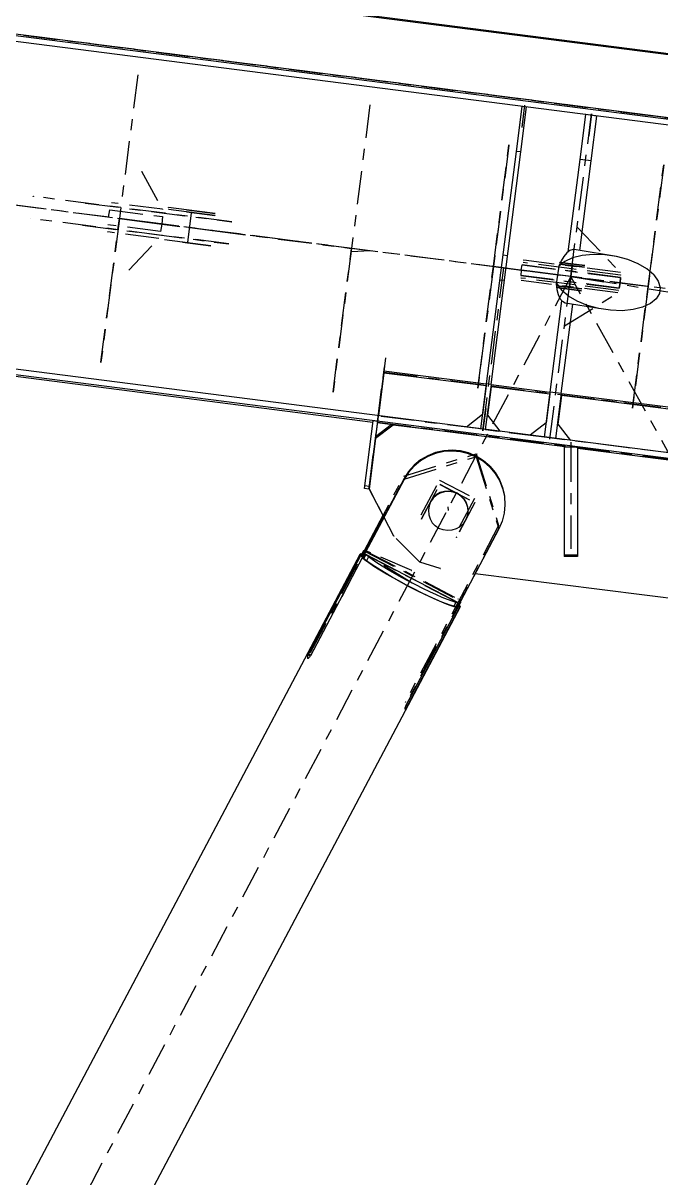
# Model space of a CAD drawing. Header units: millimetres. Extents: x 2368 to 8313, y 7493 to 11698.
# Drawn here: x 6151.4 to 6208.7, y 11316.4 to 11420 of the extents above; entities that cross this region are included whole.
import ezdxf

# ---------------------------------------------------------------- set-up
doc = ezdxf.new("R2010")
doc.units = ezdxf.units.MM
doc.linetypes.add('XKITLINE00', pattern=[0])
doc.linetypes.add('XKITLINE03', pattern=[6, 3, -1, 1, -1])

msp = doc.modelspace()

# ---------------------------------------------------------------- linework, layer by layer
at = {"color": 8, "linetype": 'XKITLINE00'}
for p, q in [((6257.3342, 11410.9921), (5926.0492, 11453.491)), ((6257.347, 11411.0913), (5926.0619, 11453.5901)), ((6256.5386, 11404.7895), (5925.2534, 11447.2884)), ((6256.6028, 11405.2902), (5925.3177, 11447.7891)), ((6256.6217, 11405.4376), (5925.3366, 11447.9365)), ((6252.8265, 11375.8535), (5921.5414, 11418.3524)), ((6182.8315, 11384.174), (5921.4583, 11417.7042)), ((6252.7623, 11375.3528), (5921.4772, 11417.8516)), ((6195.7155, 11408.4941), (6196.2327, 11412.5258)), ((6196.1123, 11408.4432), (6196.6295, 11412.4749)), ((6196.6289, 11412.4706), (6196.2322, 11412.5215)), ((6201.431, 11407.7609), (6201.9482, 11411.7926)), ((6202.9396, 11411.6611), (6201.9477, 11411.7883)), ((6202.4229, 11407.6337), (6202.9401, 11411.6653)), ((6193.0379, 11387.6215), (6195.7155, 11408.4941)), ((6193.4346, 11387.5706), (6196.1123, 11408.4432)), ((6196.1123, 11408.4432), (6195.7155, 11408.4941)), ((6200.368, 11399.4748), (6201.431, 11407.7609)), ((6201.3914, 11399.5929), (6202.4229, 11407.6337)), ((6202.4229, 11407.6337), (6201.431, 11407.7609)), ((6200.2327, 11399.377), (6199.9647, 11399.0643)), ((6200.5186, 11399.5836), (6200.2327, 11399.377)), ((6200.808, 11399.6737), (6200.5186, 11399.5836)), ((6201.0863, 11399.6429), (6200.808, 11399.6737)), ((6204.6958, 11399.0522), (6201.0863, 11399.6429)), ((6194.916, 11399.1184), (6194.5193, 11399.1693)), ((6199.7279, 11398.6612), (6199.5343, 11398.1878)), ((6200.0546, 11398.6077), (6199.5343, 11398.1878)), ((6199.9647, 11399.0643), (6199.7279, 11398.6612)), ((6200.7596, 11398.9342), (6200.0546, 11398.6077)), ((6201.622, 11399.1497), (6200.7596, 11398.9342)), ((6202.5988, 11399.2432), (6201.622, 11399.1497)), ((6203.6408, 11399.2102), (6202.5988, 11399.2432)), ((6204.6958, 11399.0522), (6203.6408, 11399.2102)), ((6205.711, 11398.7773), (6204.6958, 11399.0522)), ((6206.6355, 11398.3991), (6205.711, 11398.7773)), ((6207.4228, 11397.9367), (6206.6355, 11398.3991)), ((6194.7734, 11398.0069), (6194.3767, 11398.0578)), ((6199.5343, 11398.1878), (6199.3018, 11396.7853)), ((6208.0335, 11397.4132), (6207.4228, 11397.9367)), ((6208.0335, 11397.4132), (6208.4369, 11396.8549)), ((6194.6309, 11396.8955), (6194.2341, 11396.9464)), ((6199.3018, 11396.7853), (6199.2957, 11396.5943)), ((6199.2957, 11396.5943), (6199.3436, 11396.0941)), ((6199.3018, 11396.7853), (6199.3648, 11396.5829)), ((6199.3648, 11396.5829), (6199.7683, 11396.0246)), ((6208.4369, 11396.8549), (6208.613, 11396.2898)), ((6208.613, 11396.2898), (6208.5527, 11395.7462)), ((6199.3436, 11396.0941), (6199.4539, 11395.6525)), ((6199.4539, 11395.6525), (6199.6211, 11395.2916)), ((6199.6211, 11395.2916), (6199.8368, 11395.0294)), ((6200.379, 11395.5012), (6199.7683, 11396.0246)), ((6201.1663, 11395.0387), (6200.379, 11395.5012)), ((6208.2592, 11395.2514), (6207.7471, 11394.8301)), ((6208.5527, 11395.7462), (6208.2592, 11395.2514)), ((6198.7534, 11386.8883), (6199.803, 11395.0704)), ((6199.7453, 11386.7611), (6200.7724, 11394.7675)), ((6200.0902, 11394.8791), (6199.8368, 11395.0294)), ((6203.1059, 11394.3856), (6200.0902, 11394.8791)), ((6202.0907, 11394.6606), (6201.1663, 11395.0387)), ((6203.1059, 11394.3856), (6202.0907, 11394.6606)), ((6204.161, 11394.2277), (6203.1059, 11394.3856)), ((6205.203, 11394.1946), (6204.161, 11394.2277)), ((6206.1797, 11394.2882), (6205.203, 11394.1946)), ((6207.0422, 11394.5036), (6206.1797, 11394.2882)), ((6207.7471, 11394.8301), (6207.0422, 11394.5036)), ((6183.8231, 11388.7601), (6183.3175, 11384.8181)), ((6183.8304, 11388.5993), (6183.3389, 11384.7677)), ((6183.8231, 11388.7601), (6183.8304, 11388.5993)), ((6193.0043, 11387.6032), (6183.8231, 11388.7601)), ((6193.0116, 11387.4424), (6183.8304, 11388.5993)), ((6192.5207, 11383.5899), (6193.0379, 11387.6215)), ((6193.0116, 11387.4424), (6192.6829, 11384.8801)), ((6193.4346, 11387.5706), (6192.918, 11383.5432)), ((6193.0043, 11387.6032), (6193.0116, 11387.4424)), ((6193.4346, 11387.5706), (6193.0379, 11387.6215)), ((6193.4375, 11387.5285), (6193.1088, 11384.9663)), ((6193.4448, 11387.3678), (6193.1161, 11384.8055)), ((6193.4375, 11387.5285), (6193.4448, 11387.3678)), ((6198.7167, 11386.8633), (6193.4375, 11387.5285)), ((6198.724, 11386.7026), (6193.4448, 11387.3678)), ((6198.2362, 11382.8566), (6198.7534, 11386.8883)), ((6198.724, 11386.7026), (6198.3953, 11384.1403)), ((6198.7167, 11386.8633), (6198.724, 11386.7026)), ((6199.7453, 11386.7611), (6198.7534, 11386.8883)), ((6199.7453, 11386.7611), (6199.2286, 11382.7337)), ((6199.7482, 11386.7333), (6199.4195, 11384.1711)), ((6199.7555, 11386.5726), (6199.4268, 11384.0103)), ((6199.7482, 11386.7333), (6199.7555, 11386.5726)), ((6212.4405, 11385.134), (6199.7482, 11386.7333)), ((6212.4477, 11384.9732), (6199.7555, 11386.5726)), ((6192.6829, 11384.8801), (6191.2224, 11383.7564)), ((6193.1088, 11384.9663), (6193.1161, 11384.8055)), ((6182.0703, 11378.2397), (6182.8473, 11384.2965)), ((6183.244, 11384.2456), (6182.4969, 11378.4219)), ((6183.244, 11384.2456), (6182.8473, 11384.2965)), ((6184.4698, 11383.9638), (6183.0697, 11382.8865)), ((6184.6427, 11383.9305), (6183.077, 11382.7258)), ((6200.2863, 11381.9348), (6183.2283, 11384.1231)), ((6183.3175, 11384.8181), (6183.3196, 11384.7702)), ((6184.6422, 11383.9417), (6184.6427, 11383.9305)), ((6189.5551, 11383.3115), (6184.6427, 11383.9305)), ((6193.1161, 11384.8055), (6194.235, 11383.3699)), ((6198.3953, 11384.1403), (6196.9426, 11383.0226)), ((6199.4195, 11384.1711), (6199.4268, 11384.0103)), ((6199.4268, 11384.0103), (6200.5581, 11382.5588)), ((6183.0697, 11382.8865), (6183.077, 11382.7258)), ((6192.918, 11383.5432), (6192.5212, 11383.5941)), ((6192.918, 11383.5432), (6192.9174, 11383.539)), ((6199.2286, 11382.7337), (6198.2367, 11382.8609)), ((6183.077, 11382.7258), (6182.4954, 11378.1925)), ((6199.2286, 11382.7337), (6199.2281, 11382.7294)), ((6199.9882, 11381.9348), (6199.9882, 11372.2621)), ((6201.1882, 11381.9348), (6199.9882, 11381.9348)), ((6201.1882, 11381.9348), (6201.1882, 11372.2621)), ((6221.9311, 11379.1581), (6201.1882, 11381.8191)), ((6187.109, 11380.7995), (6186.5302, 11380.3203)), ((6187.1126, 11380.7191), (6186.5338, 11380.24)), ((6187.756, 11381.1828), (6187.109, 11380.7995)), ((6187.7596, 11381.1025), (6187.1126, 11380.7191)), ((6188.4554, 11381.461), (6187.756, 11381.1828)), ((6188.459, 11381.3806), (6187.7596, 11381.1025)), ((6189.1899, 11381.627), (6188.4554, 11381.461)), ((6189.1935, 11381.5466), (6188.459, 11381.3806)), ((6189.9414, 11381.6769), (6189.1899, 11381.627)), ((6189.9451, 11381.5965), (6189.1935, 11381.5466)), ((6190.6915, 11381.6093), (6189.9414, 11381.6769)), ((6190.6951, 11381.529), (6189.9451, 11381.5965)), ((6191.4216, 11381.4261), (6190.6915, 11381.6093)), ((6191.4253, 11381.3457), (6190.6951, 11381.529)), ((6192.1138, 11381.1316), (6191.4216, 11381.4261)), ((6192.1175, 11381.0512), (6191.4253, 11381.3457)), ((6192.7511, 11380.7331), (6192.1138, 11381.1316)), ((6192.7547, 11380.6527), (6192.1175, 11381.0512)), ((6193.3176, 11380.2405), (6192.7511, 11380.7331)), ((6186.0339, 11379.7572), (6185.6324, 11379.1239)), ((6186.0376, 11379.6768), (6185.6361, 11379.0435)), ((6186.5302, 11380.3203), (6186.0339, 11379.7572)), ((6186.0339, 11379.7572), (6186.0376, 11379.6768)), ((6186.5338, 11380.24), (6186.0376, 11379.6768)), ((6193.3213, 11380.1601), (6192.7547, 11380.6527)), ((6193.3176, 11380.2405), (6193.7996, 11379.6658)), ((6193.3213, 11380.1601), (6193.8033, 11379.5854)), ((6193.7996, 11379.6658), (6194.1851, 11379.0233)), ((6185.6324, 11379.1239), (6181.8785, 11372.023)), ((6185.6361, 11379.0435), (6181.9156, 11372.0059)), ((6185.6324, 11379.1239), (6185.6361, 11379.0435)), ((6193.8033, 11379.5854), (6194.1888, 11378.9429)), ((6194.1851, 11379.0233), (6194.4647, 11378.3287)), ((6194.1888, 11378.9429), (6194.4683, 11378.2483)), ((6182.467, 11378.1889), (6182.0703, 11378.2397)), ((6182.4969, 11378.4219), (6182.1002, 11378.4728)), ((6182.467, 11378.1889), (6182.4969, 11378.4219)), ((6182.4881, 11378.3533), (6182.4954, 11378.1925)), ((6182.4954, 11378.1925), (6183.8036, 11375.6645)), ((6188.5285, 11377.6682), (6188.2386, 11377.3995)), ((6188.5293, 11377.6498), (6188.2394, 11377.3811)), ((6188.5293, 11377.6498), (6188.2394, 11377.3811)), ((6188.5301, 11377.6315), (6188.2403, 11377.3628)), ((6188.8712, 11377.8661), (6188.5285, 11377.6682)), ((6188.8721, 11377.8478), (6188.5293, 11377.6498)), ((6188.8721, 11377.8478), (6188.5293, 11377.6498)), ((6188.8729, 11377.8294), (6188.5301, 11377.6315)), ((6189.2497, 11377.9834), (6188.8712, 11377.8661)), ((6189.2505, 11377.965), (6188.8721, 11377.8478)), ((6189.2505, 11377.965), (6188.8721, 11377.8478)), ((6189.2513, 11377.9466), (6188.8729, 11377.8294)), ((6189.6448, 11378.014), (6189.2497, 11377.9834)), ((6189.6457, 11377.9956), (6189.2505, 11377.965)), ((6189.6457, 11377.9956), (6189.2505, 11377.965)), ((6189.6465, 11377.9772), (6189.2513, 11377.9466)), ((6190.0369, 11377.9565), (6189.6448, 11378.014)), ((6190.0377, 11377.9381), (6189.6457, 11377.9956)), ((6190.0377, 11377.9381), (6189.6457, 11377.9956)), ((6190.0386, 11377.9198), (6189.6465, 11377.9772)), ((6190.4062, 11377.8138), (6190.0369, 11377.9565)), ((6190.4071, 11377.7954), (6190.0377, 11377.9381)), ((6190.4071, 11377.7954), (6190.0377, 11377.9381)), ((6190.4079, 11377.7771), (6190.0386, 11377.9198)), ((6190.4062, 11377.8138), (6190.4071, 11377.7954)), ((6190.7343, 11377.593), (6190.4062, 11377.8138)), ((6190.4071, 11377.7954), (6190.4079, 11377.7771)), ((6190.7351, 11377.5746), (6190.4071, 11377.7954)), ((6190.7351, 11377.5746), (6190.4071, 11377.7954)), ((6190.7359, 11377.5563), (6190.4079, 11377.7771)), ((6190.7343, 11377.593), (6191.0046, 11377.3052)), ((6194.4647, 11378.3287), (6194.6314, 11377.5991)), ((6194.4683, 11378.2483), (6194.635, 11377.5187)), ((6187.8723, 11376.7066), (6187.8142, 11376.317)), ((6187.8731, 11376.6882), (6187.815, 11376.2987)), ((6187.8731, 11376.6882), (6187.815, 11376.2987)), ((6187.8739, 11376.6698), (6187.8158, 11376.2803)), ((6188.0162, 11377.0735), (6187.8723, 11376.7066)), ((6188.017, 11377.0551), (6187.8731, 11376.6882)), ((6188.017, 11377.0551), (6187.8731, 11376.6882)), ((6188.0178, 11377.0368), (6187.8739, 11376.6698)), ((6188.2386, 11377.3995), (6188.0162, 11377.0735)), ((6188.0162, 11377.0735), (6188.017, 11377.0551)), ((6188.2394, 11377.3811), (6188.017, 11377.0551)), ((6188.2394, 11377.3811), (6188.017, 11377.0551)), ((6188.017, 11377.0551), (6188.0178, 11377.0368)), ((6188.2403, 11377.3628), (6188.0178, 11377.0368)), ((6190.7351, 11377.5746), (6191.0054, 11377.2868)), ((6190.7351, 11377.5746), (6191.0054, 11377.2868)), ((6190.7359, 11377.5563), (6191.0062, 11377.2685)), ((6191.0046, 11377.3052), (6191.2036, 11376.9648)), ((6191.0054, 11377.2868), (6191.2044, 11376.9465)), ((6191.0054, 11377.2868), (6191.2044, 11376.9465)), ((6191.0062, 11377.2685), (6191.2053, 11376.9281)), ((6191.2036, 11376.9648), (6191.3214, 11376.589)), ((6191.2044, 11376.9465), (6191.3222, 11376.5706)), ((6191.2044, 11376.9465), (6191.3222, 11376.5706)), ((6191.2053, 11376.9281), (6191.323, 11376.5522)), ((6191.323, 11376.5522), (6191.3536, 11376.1597)), ((6194.6848, 11376.7722), (6194.6163, 11376.027)), ((6194.635, 11377.5187), (6194.6848, 11376.7722)), ((6183.7286, 11375.8094), (6182.0526, 11372.639)), ((6183.7514, 11375.7653), (6182.0887, 11372.6202)), ((6187.8158, 11376.2803), (6187.8464, 11375.8878)), ((6187.8464, 11375.8878), (6187.9642, 11375.5119)), ((6187.9642, 11375.5119), (6188.1632, 11375.1715)), ((6191.2955, 11375.7702), (6191.1517, 11375.4032)), ((6191.3536, 11376.1597), (6191.2955, 11375.7702)), ((6194.6163, 11376.027), (6194.4314, 11375.3016)), ((6188.1632, 11375.1715), (6188.4336, 11374.8837)), ((6188.7616, 11374.6629), (6188.4336, 11374.8837)), ((6189.1309, 11374.5202), (6188.7616, 11374.6629)), ((6189.523, 11374.4627), (6189.1309, 11374.5202)), ((6189.9181, 11374.4934), (6189.523, 11374.4627)), ((6190.2966, 11374.6106), (6189.9181, 11374.4934)), ((6190.6393, 11374.8085), (6190.2966, 11374.6106)), ((6194.1346, 11374.6138), (6190.4141, 11367.5761)), ((6190.9292, 11375.0772), (6190.6393, 11374.8085)), ((6191.1517, 11375.4032), (6190.9292, 11375.0772)), ((6194.4314, 11375.3016), (6194.1346, 11374.6138)), ((6181.9816, 11372.6324), (6181.7956, 11372.2805)), ((6181.9857, 11372.5426), (6181.7997, 11372.1907)), ((6182.0289, 11372.4765), (6181.8429, 11372.1246)), ((6181.9816, 11372.6324), (6181.9699, 11372.5947)), ((6181.9699, 11372.5947), (6181.9857, 11372.5426)), ((6182.0208, 11372.6556), (6181.9816, 11372.6324)), ((6181.9857, 11372.5426), (6182.0289, 11372.4765)), ((6182.1714, 11372.5771), (6182.0208, 11372.6556)), ((6182.0979, 11372.4405), (6182.0289, 11372.4765)), ((6181.6603, 11372.3187), (6119.518, 11254.7711)), ((6181.7229, 11372.1871), (6177.0723, 11363.3901)), ((6181.8774, 11372.0236), (6177.2268, 11363.2266)), ((6181.7162, 11372.3655), (6181.6603, 11372.3187)), ((6181.6603, 11372.3187), (6181.7056, 11372.2059)), ((6181.7056, 11372.2059), (6181.7229, 11372.1871)), ((6181.8137, 11372.3147), (6181.7162, 11372.3655)), ((6181.9119, 11372.0886), (6181.7229, 11372.1871)), ((6181.7956, 11372.2805), (6181.7839, 11372.2428)), ((6181.7839, 11372.2428), (6181.7997, 11372.1907)), ((6181.7997, 11372.1907), (6181.8429, 11372.1246)), ((6181.9119, 11372.0886), (6181.8429, 11372.1246)), ((6182.1211, 11371.8188), (6181.8774, 11372.0236)), ((6182.0042, 11371.9575), (6181.8774, 11372.0236)), ((6181.9141, 11372.0397), (6181.8995, 11372.0121)), ((6181.9141, 11372.0397), (6181.9156, 11372.0059)), ((6182.0051, 11371.9593), (6181.9156, 11372.0059)), ((6182.1902, 11372.3094), (6182.0042, 11371.9575)), ((6182.2516, 11371.7527), (6182.0042, 11371.9575)), ((6182.4811, 11371.554), (6182.1211, 11371.8188)), ((6190.5118, 11367.9716), (6182.1902, 11372.3094)), ((6182.4376, 11372.1046), (6182.1902, 11372.3094)), ((6182.4376, 11372.1046), (6182.2516, 11371.7527)), ((6182.5844, 11371.5088), (6182.2516, 11371.7527)), ((6182.7704, 11371.8607), (6182.4376, 11372.1046)), ((6182.9317, 11371.25), (6182.4811, 11371.554)), ((6182.9953, 11371.2311), (6182.5844, 11371.5088)), ((6183.1813, 11371.5829), (6182.7704, 11371.8607)), ((6183.6614, 11371.2775), (6183.1813, 11371.5829)), ((6201.1882, 11372.2621), (6199.9882, 11372.2621)), ((6199.9882, 11372.2621), (6199.9882, 11372.1224)), ((6201.1882, 11372.1224), (6199.9882, 11372.1224)), ((6201.1882, 11372.2621), (6201.1882, 11372.1224)), ((6183.4617, 11370.9143), (6182.9317, 11371.25)), ((6183.4754, 11370.9256), (6182.9953, 11371.2311)), ((6184.058, 11370.5552), (6183.4617, 11370.9143)), ((6184.0141, 11370.5991), (6183.4754, 11370.9256)), ((6184.2001, 11370.951), (6183.6614, 11371.2775)), ((6184.5997, 11370.2587), (6184.0141, 11370.5991)), ((6184.706, 11370.1816), (6184.058, 11370.5552)), ((6184.7857, 11370.6105), (6184.2001, 11370.951)), ((6185.4053, 11370.2637), (6184.7857, 11370.6105)), ((6211.1708, 11368.1701), (6192.0048, 11370.5852)), ((6185.2193, 11369.9118), (6184.5997, 11370.2587)), ((6185.3898, 11369.8025), (6184.706, 11370.1816)), ((6185.8594, 11369.566), (6185.2193, 11369.9118)), ((6186.0924, 11369.4275), (6185.3898, 11369.8025)), ((6186.0454, 11369.9179), (6185.4053, 11370.2637)), ((6186.5061, 11369.229), (6185.8594, 11369.566)), ((6186.6921, 11369.5808), (6186.0454, 11369.9179)), ((6186.7967, 11369.0656), (6186.0924, 11369.4275)), ((6187.3311, 11369.2598), (6186.6921, 11369.5808)), ((6187.1451, 11368.9079), (6186.5061, 11369.229)), ((6187.4852, 11368.7258), (6186.7967, 11369.0656)), ((6187.7625, 11368.61), (6187.1451, 11368.9079)), ((6187.9485, 11368.9619), (6187.3311, 11369.2598)), ((6188.141, 11368.4165), (6187.4852, 11368.7258)), ((6188.3448, 11368.3416), (6187.7625, 11368.61)), ((6188.5308, 11368.6935), (6187.9485, 11368.9619)), ((6188.7479, 11368.1452), (6188.141, 11368.4165)), ((6188.8792, 11368.1087), (6188.3448, 11368.3416)), ((6189.0653, 11368.4606), (6188.5308, 11368.6935)), ((6189.5402, 11368.2683), (6189.0653, 11368.4606)), ((6189.9452, 11368.1207), (6189.5402, 11368.2683)), ((6190.6538, 11367.6076), (6056.3689, 11113.5958)), ((6190.4471, 11367.5565), (6185.7966, 11358.7595)), ((6190.598, 11367.5609), (6185.9474, 11358.7639)), ((6189.2911, 11367.9187), (6188.7479, 11368.1452)), ((6189.3542, 11367.9164), (6188.8792, 11368.1087)), ((6189.757, 11367.7426), (6189.2911, 11367.9187)), ((6189.7592, 11367.7688), (6189.3542, 11367.9164)), ((6190.1344, 11367.6212), (6189.757, 11367.7426)), ((6190.0855, 11367.6692), (6189.7592, 11367.7688)), ((6190.2715, 11368.0211), (6189.9452, 11368.1207)), ((6190.2715, 11368.0211), (6190.0855, 11367.6692)), ((6190.3258, 11367.6198), (6190.0855, 11367.6692)), ((6190.4138, 11367.5574), (6190.1344, 11367.6212)), ((6190.5118, 11367.9716), (6190.2715, 11368.0211)), ((6190.5118, 11367.9716), (6190.3258, 11367.6198)), ((6190.4471, 11367.5565), (6190.3258, 11367.6198)), ((6190.4141, 11367.5761), (6190.3268, 11367.6216)), ((6190.3989, 11367.584), (6190.3979, 11367.5822)), ((6190.4471, 11367.5565), (6190.4138, 11367.5574)), ((6190.598, 11367.5609), (6190.4475, 11367.6393)), ((6190.4794, 11367.6227), (6190.4475, 11367.6393)), ((6190.6654, 11367.9745), (6190.4794, 11367.6227)), ((6190.5186, 11367.6458), (6190.4794, 11367.6227)), ((6190.7046, 11367.9977), (6190.5186, 11367.6458)), ((6190.5913, 11367.7392), (6190.573, 11367.7488)), ((6190.5913, 11367.7392), (6190.6086, 11367.7204)), ((6190.6538, 11367.6076), (6190.598, 11367.5609)), ((6190.6086, 11367.7204), (6190.6538, 11367.6076)), ((6190.6654, 11367.9745), (6190.6335, 11367.9912)), ((6190.7046, 11367.9977), (6190.6654, 11367.9745)), ((6190.6917, 11368.1011), (6190.7005, 11368.0876)), ((6190.7005, 11368.0876), (6190.7163, 11368.0355)), ((6190.7163, 11368.0355), (6190.7046, 11367.9977)), ((6176.9655, 11363.1056), (6176.9589, 11363.0517)), ((6176.9811, 11363.1698), (6176.9655, 11363.1056)), ((6177.0049, 11363.241), (6176.9811, 11363.1698)), ((6177.0359, 11363.3157), (6177.0049, 11363.241)), ((6177.0723, 11363.3901), (6177.0359, 11363.3157)), ((6177.2221, 11363.2186), (6177.0359, 11363.3157)), ((6177.2612, 11363.2917), (6177.0723, 11363.3901)), ((6177.1265, 11363.0833), (6177.0961, 11363.0449)), ((6177.1393, 11363.0962), (6177.1265, 11363.0833)), ((6177.1853, 11363.1569), (6177.1393, 11363.0962)), ((6177.2268, 11363.2266), (6177.1853, 11363.1569)), ((6176.9589, 11363.0517), (6176.9618, 11363.0107)), ((6176.9618, 11363.0107), (6176.9738, 11362.9848)), ((6176.9945, 11362.9752), (6176.9738, 11362.9848)), ((6177.0228, 11362.9824), (6176.9945, 11362.9752)), ((6177.0572, 11363.006), (6177.0228, 11362.9824)), ((6177.0961, 11363.0449), (6177.0572, 11363.006)), ((6185.6936, 11358.5042), (6185.6889, 11358.465)), ((6185.6889, 11358.465), (6185.6939, 11358.4405)), ((6185.7075, 11358.5561), (6185.6936, 11358.5042)), ((6185.7082, 11358.4319), (6185.6939, 11358.4405)), ((6185.7302, 11358.6181), (6185.7075, 11358.5561)), ((6185.7312, 11358.4395), (6185.7082, 11358.4319)), ((6185.7604, 11358.687), (6185.7302, 11358.6181)), ((6185.7616, 11358.4631), (6185.7312, 11358.4395)), ((6185.7966, 11358.7595), (6185.7604, 11358.687)), ((6185.798, 11358.5015), (6185.7616, 11358.4631)), ((6185.9045, 11358.6928), (6185.7924, 11358.7512)), ((6185.814, 11358.5217), (6185.798, 11358.5015)), ((6185.8334, 11358.5554), (6185.814, 11358.5217)), ((6185.9474, 11358.7639), (6185.8309, 11358.8246)), ((6185.8697, 11358.6201), (6185.8334, 11358.5554)), ((6185.9083, 11358.6908), (6185.8697, 11358.6201)), ((6185.9474, 11358.7639), (6185.9083, 11358.6908))]:
    msp.add_line(p, q, dxfattribs=at)
at = {"color": 8, "linetype": 'XKITLINE03'}
for p, q in [((5925.3365, 11447.9365), (6256.6216, 11405.4376)), ((6256.6217, 11405.4376), (5925.3366, 11447.9365)), ((6254.6825, 11390.3215), (5923.3973, 11432.8204)), ((6254.6825, 11390.3215), (5923.3974, 11432.8204)), ((6200.5882, 11397.261), (6036.5882, 11418.2997)), ((6161.7415, 11415.3509), (6160.0874, 11402.4566)), ((6161.7415, 11415.351), (6161.7415, 11415.3509)), ((6182.5708, 11412.6789), (6180.9168, 11399.7845)), ((6182.5708, 11412.6789), (6182.5708, 11412.6789)), ((6196.4481, 11412.6327), (6196.1935, 11410.6481)), ((6196.448, 11412.6327), (6196.1936, 11410.6499)), ((6200.5881, 11397.261), (6202.4612, 11411.8613)), ((6202.4612, 11411.8613), (6202.2066, 11409.8767)), ((6193.6451, 11398.1518), (6195.0447, 11409.0624)), ((6195.0447, 11409.0624), (6193.6451, 11398.1518)), ((6195.0448, 11409.0623), (6193.6451, 11398.1517)), ((6195.0447, 11409.0624), (6195.0447, 11409.0624)), ((6195.0448, 11409.0623), (6195.0448, 11409.0623)), ((6162.0714, 11406.7087), (6163.9567, 11403.2911)), ((6207.5313, 11396.3704), (6208.9309, 11407.281)), ((6208.9309, 11407.281), (6207.5313, 11396.3704)), ((6208.931, 11407.2809), (6207.5313, 11396.3703)), ((6164.189, 11402.9386), (6152.3653, 11404.4554)), ((6157.0332, 11403.8566), (6168.857, 11402.3398)), ((6163.9567, 11403.2911), (6159.3844, 11403.8776)), ((6163.9346, 11400.9549), (6152.1108, 11402.4717)), ((6158.4332, 11389.5623), (6160.0874, 11402.4566)), ((6160.0874, 11402.4566), (6158.4333, 11389.5623)), ((6159.1097, 11402.582), (6159.2241, 11403.2529)), ((6159.2241, 11403.2529), (6163.9541, 11402.6461)), ((6180.9167, 11399.7845), (6160.0874, 11402.4566)), ((6160.0874, 11402.4566), (6160.0874, 11402.4566)), ((6160.0874, 11402.4566), (6162.5456, 11402.1413)), ((6163.9541, 11402.6461), (6163.8955, 11401.9681)), ((6170.1637, 11402.1722), (6164.189, 11402.9386)), ((6167.0269, 11402.9577), (6164.4885, 11403.2833)), ((6167.0473, 11403.1164), (6164.5088, 11403.442)), ((6166.1158, 11403.0746), (6168.6543, 11402.7489)), ((6166.1362, 11403.2333), (6168.6746, 11402.9076)), ((6166.2304, 11400.3579), (6166.5612, 11402.9368)), ((6168.6543, 11402.7489), (6167.0269, 11402.9577)), ((6168.6746, 11402.9076), (6167.0473, 11403.1164)), ((6156.7787, 11401.8729), (6168.6025, 11400.3561)), ((6163.7809, 11401.2972), (6159.0512, 11401.904)), ((6162.5456, 11402.1413), (6166.3958, 11401.6473)), ((6163.8955, 11401.9681), (6163.7809, 11401.2972)), ((6166.3958, 11401.6473), (6168.4293, 11401.3865)), ((6168.857, 11402.3398), (6170.1637, 11402.1722)), ((6201.157, 11401.6948), (6205.0438, 11397.617)), ((6201.157, 11401.6947), (6205.0439, 11397.617)), ((6163.6207, 11400.6725), (6159.0485, 11401.2591)), ((6160.9338, 11397.8414), (6163.6207, 11400.6725)), ((6169.9092, 11400.1884), (6163.9346, 11400.9549)), ((6166.6757, 11400.2201), (6164.1373, 11400.5458)), ((6168.4293, 11401.3865), (6180.9167, 11399.7845)), ((6165.7646, 11400.337), (6168.3031, 11400.0114)), ((6168.3031, 11400.0114), (6166.6757, 11400.2201)), ((6168.6025, 11400.3561), (6169.9092, 11400.1884)), ((6179.2625, 11386.8902), (6180.9167, 11399.7845)), ((6180.9168, 11399.7845), (6179.2626, 11386.8902)), ((6182.5881, 11399.5701), (6180.9142, 11399.4793)), ((6200.6772, 11397.9554), (6196.313, 11398.5153)), ((6196.313, 11398.5153), (6196.313, 11398.5153)), ((6200.6773, 11397.9553), (6196.313, 11398.5152)), ((6196.313, 11398.5152), (6196.313, 11398.5152)), ((6205.0438, 11397.617), (6196.3666, 11398.7302)), ((6205.0439, 11397.617), (6196.3666, 11398.7301)), ((6201.8238, 11398.0905), (6199.602, 11398.3756)), ((6199.602, 11398.3756), (6199.602, 11398.3756)), ((6199.602, 11398.3756), (6201.8238, 11398.0905)), ((6201.8238, 11398.0906), (6199.602, 11398.3756)), ((6199.602, 11398.3756), (6199.602, 11398.3756)), ((6199.602, 11398.3756), (6201.8238, 11398.0906)), ((6201.8442, 11398.2492), (6199.6224, 11398.5343)), ((6199.6224, 11398.5343), (6199.6224, 11398.5343)), ((6199.6224, 11398.5343), (6201.8442, 11398.2492)), ((6192.2454, 11387.2412), (6193.6451, 11398.1518)), ((6193.6451, 11398.1517), (6192.2455, 11387.2411)), ((6192.2455, 11387.2411), (6193.6451, 11398.1517)), ((6192.702, 11383.432), (6194.575, 11398.0324)), ((6192.7021, 11383.432), (6194.5751, 11398.0324)), ((6207.5313, 11396.3704), (6193.6451, 11398.1518)), ((6193.6451, 11398.1518), (6193.6451, 11398.1518)), ((6193.6451, 11398.1518), (6196.7168, 11397.7577)), ((6207.5313, 11396.3703), (6193.6451, 11398.1517)), ((6193.6451, 11398.1517), (6193.6451, 11398.1517)), ((6193.6451, 11398.1517), (6196.7168, 11397.7577)), ((6204.935, 11396.2195), (6196.1191, 11397.3504)), ((6196.1545, 11397.8299), (6196.1192, 11397.3505)), ((6196.1192, 11397.3505), (6204.9349, 11396.2195)), ((6196.1545, 11397.8298), (6196.2414, 11398.3026)), ((6205.0571, 11397.1717), (6196.2412, 11398.3026)), ((6196.2414, 11398.3026), (6205.0571, 11397.1717)), ((6196.7168, 11397.7577), (6200.5882, 11397.261)), ((6196.7168, 11397.7577), (6200.5882, 11397.2611)), ((6200.7027, 11398.1538), (6200.4737, 11396.3684)), ((6200.4737, 11396.3683), (6200.7027, 11398.1537)), ((6205.0415, 11397.3955), (6200.6772, 11397.9554)), ((6205.0415, 11397.3955), (6200.6773, 11397.9553)), ((6205.0415, 11397.3955), (6205.0415, 11397.3955)), ((6205.0415, 11397.3955), (6205.0415, 11397.3955)), ((6200.5882, 11397.261), (6036.5882, 11087.0404)), ((6200.5881, 11397.261), (6036.5882, 11087.0404)), ((6204.8097, 11395.7919), (6196.1325, 11396.9051)), ((6204.8097, 11395.792), (6196.1325, 11396.9051)), ((6200.4991, 11396.5667), (6196.1349, 11397.1266)), ((6196.1349, 11397.1266), (6196.1349, 11397.1266)), ((6200.4991, 11396.5668), (6196.1349, 11397.1266)), ((6196.1349, 11397.1266), (6196.1349, 11397.1266)), ((6198.7152, 11382.6606), (6200.5881, 11397.261)), ((6201.554, 11395.9878), (6199.3322, 11396.2729)), ((6199.3322, 11396.2729), (6199.3322, 11396.2729)), ((6199.3322, 11396.2729), (6201.554, 11395.9878)), ((6201.5744, 11396.1465), (6199.3526, 11396.4316)), ((6199.3526, 11396.4316), (6199.3526, 11396.4316)), ((6199.3526, 11396.4316), (6201.5744, 11396.1465)), ((6201.5744, 11396.1465), (6199.3526, 11396.4315)), ((6199.3526, 11396.4315), (6199.3526, 11396.4315)), ((6199.3526, 11396.4315), (6201.5744, 11396.1465)), ((6204.8633, 11396.0069), (6200.4991, 11396.5668)), ((6204.8634, 11396.0068), (6200.4991, 11396.5667)), ((6364.5882, 11101.9134), (6200.5881, 11397.261)), ((6200.5882, 11397.2611), (6204.4596, 11396.7644)), ((6200.5882, 11397.261), (6200.5882, 11397.2611)), ((6364.5882, 11101.9134), (6200.5882, 11397.261)), ((6364.5882, 11370.7429), (6200.5882, 11397.261)), ((6200.5882, 11397.261), (6204.4596, 11396.7644)), ((6200.5882, 11397.261), (6203.9009, 11396.7189)), ((6204.4596, 11396.7644), (6207.5313, 11396.3703)), ((6204.4596, 11396.7644), (6207.5313, 11396.3704)), ((6204.9349, 11396.2195), (6205.0218, 11396.6923)), ((6205.0219, 11396.6923), (6204.935, 11396.2195)), ((6205.0218, 11396.6923), (6205.0571, 11397.1717)), ((6205.0571, 11397.1717), (6205.0219, 11396.6923)), ((6206.1316, 11385.4598), (6207.5313, 11396.3704)), ((6207.5313, 11396.3703), (6206.1317, 11385.4597)), ((6206.1317, 11385.4597), (6207.5313, 11396.3703)), ((6200.0194, 11392.8274), (6204.8097, 11395.792)), ((6200.0194, 11392.8274), (6204.8097, 11395.7919)), ((6204.8634, 11396.0069), (6204.8633, 11396.0069)), ((6204.8634, 11396.0069), (6204.8634, 11396.0068)), ((6158.4333, 11389.5623), (6158.4332, 11389.5623)), ((6183.9775, 11389.9634), (6183.2183, 11384.0456)), ((6183.9774, 11389.9634), (6183.2183, 11384.0456)), ((6183.2366, 11384.1884), (6183.9774, 11389.9634)), ((6183.2367, 11384.1884), (6183.9775, 11389.9634)), ((6183.8267, 11388.6797), (6193.0079, 11387.5228)), ((6183.8268, 11388.6797), (6193.008, 11387.5228)), ((6192.2454, 11387.2412), (6192.2454, 11387.2412)), ((6192.2455, 11387.2411), (6192.2455, 11387.2411)), ((6193.0079, 11387.5228), (6192.5022, 11383.5808)), ((6193.008, 11387.5228), (6192.5023, 11383.5808)), ((6193.4411, 11387.4482), (6198.7204, 11386.7829)), ((6193.4411, 11387.4482), (6212.444, 11385.0536)), ((6179.2626, 11386.8902), (6179.2625, 11386.8902)), ((6198.7204, 11386.7829), (6198.2147, 11382.841)), ((6199.7518, 11386.653), (6212.4441, 11385.0536)), ((6183.3771, 11385.2836), (6183.2366, 11384.1884)), ((6183.3772, 11385.2842), (6183.2367, 11384.1884)), ((6192.9564, 11385.4149), (6192.702, 11383.432)), ((6192.9567, 11385.4167), (6192.7021, 11383.432)), ((6206.1316, 11385.4598), (6206.1316, 11385.4598)), ((6206.1317, 11385.4597), (6206.1317, 11385.4597)), ((6183.2183, 11384.0456), (6182.4774, 11378.2707)), ((6183.2183, 11384.0456), (6182.4775, 11378.2707)), ((6182.4917, 11378.2729), (6183.2502, 11384.1858)), ((6182.4918, 11378.2729), (6183.2503, 11384.1858)), ((6183.2502, 11384.1858), (6221.9368, 11379.311)), ((6183.2503, 11384.1858), (6221.9368, 11379.311)), ((6192.5022, 11383.5808), (6183.321, 11384.7377)), ((6192.5023, 11383.5808), (6183.3211, 11384.7377)), ((6211.9383, 11381.1117), (6192.9354, 11383.5062)), ((6198.2147, 11382.841), (6192.9355, 11383.5062)), ((6211.9384, 11381.1117), (6199.2461, 11382.711)), ((6200.5882, 11382.3896), (6200.5882, 11381.83)), ((6200.5882, 11381.83), (6200.5882, 11372.1224)), ((6185.6222, 11379.3478), (6192.1038, 11381.3554)), ((6185.6223, 11379.3478), (6192.1038, 11381.3554)), ((6185.6342, 11379.0837), (6192.1157, 11381.0913)), ((6185.6343, 11379.0837), (6192.1158, 11381.0913)), ((6192.1038, 11381.3554), (6194.1208, 11374.9181)), ((6192.1038, 11381.3554), (6194.1207, 11374.9181)), ((6192.1157, 11381.0913), (6194.1327, 11374.654)), ((6192.1158, 11381.0913), (6194.1327, 11374.654)), ((6177.2512, 11363.5133), (6185.6223, 11379.3478)), ((6177.2512, 11363.5133), (6185.6222, 11379.3478)), ((6177.2631, 11363.2491), (6185.6342, 11379.0837)), ((6177.2632, 11363.2491), (6185.6343, 11379.0837)), ((6187.1769, 11375.8701), (6188.8232, 11378.9843)), ((6187.177, 11375.8701), (6188.8233, 11378.9843)), ((6187.1933, 11375.5073), (6188.8396, 11378.6214)), ((6187.1934, 11375.5073), (6188.8397, 11378.6214)), ((6188.8232, 11378.9843), (6191.957, 11377.3507)), ((6188.8233, 11378.9843), (6191.9571, 11377.3507)), ((6188.8396, 11378.6214), (6191.9735, 11376.9878)), ((6188.8397, 11378.6214), (6191.9736, 11376.9878)), ((6184.7279, 11373.9515), (6182.4917, 11378.2729)), ((6184.7279, 11373.9515), (6182.4918, 11378.2729)), ((6187.1942, 11375.4889), (6188.8406, 11378.603)), ((6187.1942, 11375.4889), (6188.8405, 11378.603)), ((6188.8405, 11378.603), (6191.9743, 11376.9695)), ((6188.8406, 11378.603), (6191.9744, 11376.9695)), ((6189.5674, 11376.6012), (6189.5831, 11376.2567)), ((6189.5674, 11376.6012), (6189.583, 11376.2567)), ((6191.957, 11377.3507), (6190.3107, 11374.2366)), ((6191.9571, 11377.3507), (6190.3108, 11374.2366)), ((6191.9735, 11376.9878), (6190.3272, 11373.8737)), ((6191.9736, 11376.9878), (6190.3273, 11373.8737)), ((6191.9743, 11376.9695), (6190.328, 11373.8553)), ((6191.9744, 11376.9695), (6190.3281, 11373.8553)), ((6194.1207, 11374.9181), (6185.7497, 11359.0832)), ((6194.1208, 11374.9181), (6185.7498, 11359.0832)), ((6194.1327, 11374.654), (6185.7617, 11358.8191)), ((6194.1327, 11374.654), (6185.7618, 11358.8191)), ((6187.0408, 11371.6347), (6184.7279, 11373.9515)), ((6187.0407, 11371.6347), (6184.7279, 11373.9515)), ((6181.9698, 11372.5947), (6182.0207, 11372.6556)), ((6182.0288, 11372.4765), (6181.9698, 11372.5947)), ((6181.9699, 11372.5947), (6182.0208, 11372.6556)), ((6182.0289, 11372.4765), (6181.9699, 11372.5947)), ((6182.0207, 11372.6556), (6190.6572, 11368.1537)), ((6182.0208, 11372.6556), (6190.6573, 11368.1537)), ((6186.3173, 11370.8823), (6182.1743, 11372.6585)), ((6182.1743, 11372.6585), (6190.4959, 11368.3207)), ((6186.3174, 11370.8823), (6182.1744, 11372.6585)), ((6182.1744, 11372.6585), (6190.496, 11368.3207)), ((6186.3687, 11369.7478), (6182.1901, 11372.3094)), ((6182.1901, 11372.3094), (6190.5118, 11367.9716)), ((6186.3688, 11369.7478), (6182.1902, 11372.3094)), ((6182.1902, 11372.3094), (6190.5118, 11367.9716)), ((6188.8861, 11371.0581), (6187.0407, 11371.6347)), ((6188.8862, 11371.0581), (6187.0408, 11371.6347)), ((6200.5882, 11372.1224), (6200.5882, 11372.2621)), ((6190.6572, 11368.1537), (6190.7162, 11368.0355)), ((6190.6573, 11368.1537), (6190.7163, 11368.0355)), ((6190.7162, 11368.0355), (6190.6653, 11367.9745)), ((6190.7163, 11368.0355), (6190.6654, 11367.9745))]:
    msp.add_line(p, q, dxfattribs=at)
at = {"color": 8, "linetype": 'XKITLINE00'}
for centre in [(6161.7415, 11415.351), (6161.7415, 11415.3509), (6182.5708, 11412.6789), (6182.5708, 11412.6789), (6196.448, 11412.6327), (6196.4481, 11412.6327), (6202.4612, 11411.8613), (6202.4612, 11411.8613), (6195.0447, 11409.0624), (6195.0447, 11409.0624), (6195.0447, 11409.0624), (6195.0448, 11409.0623), (6195.0448, 11409.0623), (6162.0714, 11406.7087), (6152.3653, 11404.4554), (6157.0332, 11403.8566), (6159.3844, 11403.8776), (6152.1108, 11402.4717), (6159.1097, 11402.582), (6159.2241, 11403.2529), (6159.2241, 11403.2529), (6160.0874, 11402.4566), (6160.0874, 11402.4566), (6160.0874, 11402.4566), (6160.0874, 11402.4566), (6160.0874, 11402.4566), (6160.0874, 11402.4566), (6163.9541, 11402.6461), (6163.9541, 11402.6461), (6163.9567, 11403.2911), (6163.9567, 11403.2911), (6164.189, 11402.9386), (6164.189, 11402.9386), (6164.4885, 11403.2833), (6164.5088, 11403.442), (6166.1158, 11403.0746), (6166.1362, 11403.2333), (6166.5612, 11402.9368), (6167.0269, 11402.9577), (6167.0269, 11402.9577), (6167.0473, 11403.1164), (6167.0473, 11403.1164), (6168.6543, 11402.7489), (6168.6543, 11402.7489), (6168.6746, 11402.9076), (6168.6746, 11402.9076), (6156.7787, 11401.8729), (6159.0512, 11401.904), (6162.5456, 11402.1413), (6162.5456, 11402.1413), (6163.8955, 11401.9681), (6163.8955, 11401.9681), (6166.3958, 11401.6473), (6166.3958, 11401.6473), (6168.857, 11402.3398), (6168.857, 11402.3398), (6170.1637, 11402.1722), (6170.1637, 11402.1722), (6201.157, 11401.6948), (6201.157, 11401.6947), (6159.0485, 11401.2591), (6163.6207, 11400.6725), (6163.6207, 11400.6725), (6163.7809, 11401.2972), (6163.7809, 11401.2972), (6163.9346, 11400.9549), (6163.9346, 11400.9549), (6164.1373, 11400.5458), (6168.4293, 11401.3865), (6168.4293, 11401.3865), (6165.7646, 11400.337), (6166.2304, 11400.3579), (6166.6757, 11400.2201), (6166.6757, 11400.2201), (6168.3031, 11400.0114), (6168.3031, 11400.0114), (6168.6025, 11400.3561), (6168.6025, 11400.3561), (6169.9092, 11400.1884), (6169.9092, 11400.1884), (6180.9167, 11399.7845), (6180.9167, 11399.7845), (6180.9167, 11399.7845), (6180.9168, 11399.7845), (6180.9168, 11399.7845), (6182.5881, 11399.5701), (6196.2412, 11398.3026), (6196.2414, 11398.3026), (6196.2414, 11398.3026), (6196.313, 11398.5153), (6196.313, 11398.5153), (6196.313, 11398.5152), (6196.313, 11398.5152), (6196.3666, 11398.7302), (6196.3666, 11398.7301), (6199.602, 11398.3756), (6199.602, 11398.3756), (6199.602, 11398.3756), (6199.602, 11398.3756), (6199.602, 11398.3756), (6199.602, 11398.3756), (6199.6224, 11398.5343), (6199.6224, 11398.5343), (6199.6224, 11398.5343), (6160.9338, 11397.8414), (6193.6451, 11398.1518), (6193.6451, 11398.1518), (6193.6451, 11398.1518), (6193.6451, 11398.1518), (6193.6451, 11398.1518), (6193.6451, 11398.1518), (6193.6451, 11398.1517), (6193.6451, 11398.1517), (6193.6451, 11398.1517), (6193.6451, 11398.1517), (6193.6451, 11398.1517), (6193.6451, 11398.1517), (6194.575, 11398.0324), (6194.5751, 11398.0324), (6196.1191, 11397.3504), (6196.1192, 11397.3505), (6196.1192, 11397.3505), (6196.1545, 11397.8299), (6196.1545, 11397.8298), (6196.7168, 11397.7577), (6196.7168, 11397.7577), (6196.7168, 11397.7577), (6196.7168, 11397.7577), (6200.6772, 11397.9554), (6200.6772, 11397.9554), (6200.6773, 11397.9553), (6200.6773, 11397.9553), (6200.7027, 11398.1538), (6200.7027, 11398.1537), (6201.8238, 11398.0906), (6201.8238, 11398.0906), (6201.8238, 11398.0905), (6201.8238, 11398.0905), (6201.8442, 11398.2492), (6201.8442, 11398.2492), (6205.0415, 11397.3955), (6205.0415, 11397.3955), (6205.0415, 11397.3955), (6205.0415, 11397.3955), (6205.0438, 11397.617), (6205.0438, 11397.617), (6205.0439, 11397.617), (6205.0439, 11397.617), (6196.1325, 11396.9051), (6196.1325, 11396.9051), (6196.1349, 11397.1266), (6196.1349, 11397.1266), (6196.1349, 11397.1266), (6196.1349, 11397.1266), (6199.3322, 11396.2729), (6199.3322, 11396.2729), (6199.3322, 11396.2729), (6199.3526, 11396.4316), (6199.3526, 11396.4316), (6199.3526, 11396.4316), (6199.3526, 11396.4315), (6199.3526, 11396.4315), (6199.3526, 11396.4315), (6200.4737, 11396.3684), (6200.4737, 11396.3683), (6200.4991, 11396.5668), (6200.4991, 11396.5668), (6200.4991, 11396.5667), (6200.4991, 11396.5667), (6200.5881, 11397.261), (6200.5881, 11397.261), (6200.5881, 11397.261), (6200.5881, 11397.261), (6200.5882, 11397.2611), (6200.5882, 11397.2611), (6200.5882, 11397.261), (6200.5882, 11397.261), (6200.5882, 11397.261), (6200.5882, 11397.261), (6200.5882, 11397.261), (6200.5882, 11397.261), (6200.5882, 11397.261), (6200.5882, 11397.261), (6204.4596, 11396.7644), (6204.4596, 11396.7644), (6204.4596, 11396.7644), (6204.4596, 11396.7644), (6205.0218, 11396.6923), (6205.0218, 11396.6923), (6205.0219, 11396.6923), (6205.0219, 11396.6923), (6205.0571, 11397.1717), (6205.0571, 11397.1717), (6205.0571, 11397.1717), (6205.0571, 11397.1717), (6207.5313, 11396.3704), (6207.5313, 11396.3704), (6207.5313, 11396.3704), (6207.5313, 11396.3704), (6207.5313, 11396.3704), (6207.5313, 11396.3703), (6207.5313, 11396.3703), (6207.5313, 11396.3703), (6207.5313, 11396.3703), (6207.5313, 11396.3703), (6201.554, 11395.9878), (6201.554, 11395.9878), (6201.5744, 11396.1465), (6201.5744, 11396.1465), (6201.5744, 11396.1465), (6201.5744, 11396.1465), (6204.8097, 11395.792), (6204.8097, 11395.792), (6204.8097, 11395.7919), (6204.8097, 11395.7919), (6204.8633, 11396.0069), (6204.8634, 11396.0069), (6204.8634, 11396.0069), (6204.8634, 11396.0068), (6204.9349, 11396.2195), (6204.9349, 11396.2195), (6204.935, 11396.2195), (6204.935, 11396.2195), (6200.0194, 11392.8274), (6200.0194, 11392.8274), (6158.4332, 11389.5623), (6158.4333, 11389.5623), (6158.4333, 11389.5623), (6183.9774, 11389.9634), (6183.9774, 11389.9634), (6183.9775, 11389.9634), (6183.9775, 11389.9634), (6183.8267, 11388.6797), (6183.8268, 11388.6797), (6192.2454, 11387.2412), (6192.2454, 11387.2412), (6192.2455, 11387.2411), (6192.2455, 11387.2411), (6192.2455, 11387.2411), (6193.0079, 11387.5228), (6193.0079, 11387.5228), (6193.008, 11387.5228), (6193.008, 11387.5228), (6193.4411, 11387.4482), (6193.4411, 11387.4482), (6179.2625, 11386.8902), (6179.2626, 11386.8902), (6179.2626, 11386.8902), (6198.7204, 11386.7829), (6198.7204, 11386.7829), (6199.7518, 11386.653), (6206.1316, 11385.4598), (6206.1316, 11385.4598), (6206.1317, 11385.4597), (6206.1317, 11385.4597), (6206.1317, 11385.4597), (6183.2183, 11384.0456), (6183.2183, 11384.0456), (6183.2183, 11384.0456), (6183.2183, 11384.0456), (6183.2366, 11384.1884), (6183.2366, 11384.1884), (6183.2367, 11384.1884), (6183.2367, 11384.1884), (6183.2502, 11384.1858), (6183.2502, 11384.1858), (6183.2503, 11384.1858), (6183.2503, 11384.1858), (6183.321, 11384.7377), (6183.3211, 11384.7377), (6192.5022, 11383.5808), (6192.5022, 11383.5808), (6192.5023, 11383.5808), (6192.5023, 11383.5808), (6192.702, 11383.432), (6192.702, 11383.432), (6192.7021, 11383.432), (6192.7021, 11383.432), (6192.9354, 11383.5062), (6192.9355, 11383.5062), (6198.2147, 11382.841), (6198.2147, 11382.841), (6198.7152, 11382.6606), (6199.2461, 11382.711), (6200.5882, 11381.83), (6200.5882, 11381.83), (6192.1038, 11381.3554), (6192.1038, 11381.3554), (6192.1038, 11381.3554), (6192.1038, 11381.3554), (6192.1157, 11381.0913), (6192.1157, 11381.0913), (6192.1158, 11381.0913), (6192.1158, 11381.0913), (6185.6222, 11379.3478), (6185.6222, 11379.3478), (6185.6223, 11379.3478), (6185.6223, 11379.3478), (6185.6342, 11379.0837), (6185.6342, 11379.0837), (6185.6343, 11379.0837), (6185.6343, 11379.0837), (6188.8232, 11378.9843), (6188.8232, 11378.9843), (6188.8233, 11378.9843), (6188.8233, 11378.9843), (6188.8396, 11378.6214), (6188.8396, 11378.6214), (6188.8397, 11378.6214), (6188.8397, 11378.6214), (6182.4774, 11378.2707), (6182.4775, 11378.2707), (6182.4917, 11378.2729), (6182.4917, 11378.2729), (6182.4918, 11378.2729), (6182.4918, 11378.2729), (6188.8405, 11378.603), (6188.8405, 11378.603), (6188.8406, 11378.603), (6188.8406, 11378.603), (6189.5674, 11376.6012), (6189.5674, 11376.6012), (6191.957, 11377.3507), (6191.957, 11377.3507), (6191.9571, 11377.3507), (6191.9571, 11377.3507), (6191.9735, 11376.9878), (6191.9735, 11376.9878), (6191.9736, 11376.9878), (6191.9736, 11376.9878), (6191.9743, 11376.9695), (6191.9743, 11376.9695), (6191.9744, 11376.9695), (6191.9744, 11376.9695), (6187.1769, 11375.8701), (6187.177, 11375.8701), (6187.1933, 11375.5073), (6187.1934, 11375.5073), (6189.583, 11376.2567), (6189.5831, 11376.2567), (6187.1942, 11375.4889), (6187.1942, 11375.4889), (6194.1207, 11374.9181), (6194.1207, 11374.9181), (6194.1208, 11374.9181), (6194.1208, 11374.9181), (6194.1327, 11374.654), (6194.1327, 11374.654), (6194.1327, 11374.654), (6194.1327, 11374.654), (6184.7279, 11373.9515), (6184.7279, 11373.9515), (6184.7279, 11373.9515), (6184.7279, 11373.9515), (6190.3107, 11374.2366), (6190.3108, 11374.2366), (6190.3272, 11373.8737), (6190.3273, 11373.8737), (6190.328, 11373.8553), (6190.3281, 11373.8553), (6181.9698, 11372.5947), (6181.9698, 11372.5947), (6181.9699, 11372.5947), (6181.9699, 11372.5947), (6182.0207, 11372.6556), (6182.0207, 11372.6556), (6182.0208, 11372.6556), (6182.0208, 11372.6556), (6182.0288, 11372.4765), (6182.0289, 11372.4765), (6182.1743, 11372.6585), (6182.1743, 11372.6585), (6182.1744, 11372.6585), (6182.1744, 11372.6585), (6182.1901, 11372.3094), (6182.1901, 11372.3094), (6182.1902, 11372.3094), (6182.1902, 11372.3094), (6187.0407, 11371.6347), (6187.0407, 11371.6347), (6187.0408, 11371.6347), (6187.0408, 11371.6347), (6200.5882, 11372.1224), (6200.5882, 11372.1224), (6186.3173, 11370.8823), (6186.3174, 11370.8823), (6188.8861, 11371.0581), (6188.8862, 11371.0581), (6186.3687, 11369.7478), (6186.3688, 11369.7478), (6190.4959, 11368.3207), (6190.496, 11368.3207), (6190.5118, 11367.9716), (6190.5118, 11367.9716), (6190.6572, 11368.1537), (6190.6572, 11368.1537), (6190.6573, 11368.1537), (6190.6573, 11368.1537), (6190.6653, 11367.9745), (6190.6654, 11367.9745), (6190.7162, 11368.0355), (6190.7162, 11368.0355), (6190.7163, 11368.0355), (6190.7163, 11368.0355), (6177.2512, 11363.5133), (6177.2512, 11363.5133), (6177.2631, 11363.2491), (6177.2632, 11363.2491), (6185.7497, 11359.0832), (6185.7498, 11359.0832), (6185.7617, 11358.8191), (6185.7618, 11358.8191)]:
    msp.add_circle(centre, 0.004, dxfattribs=at)

doc.saveas('drawing.dxf')
